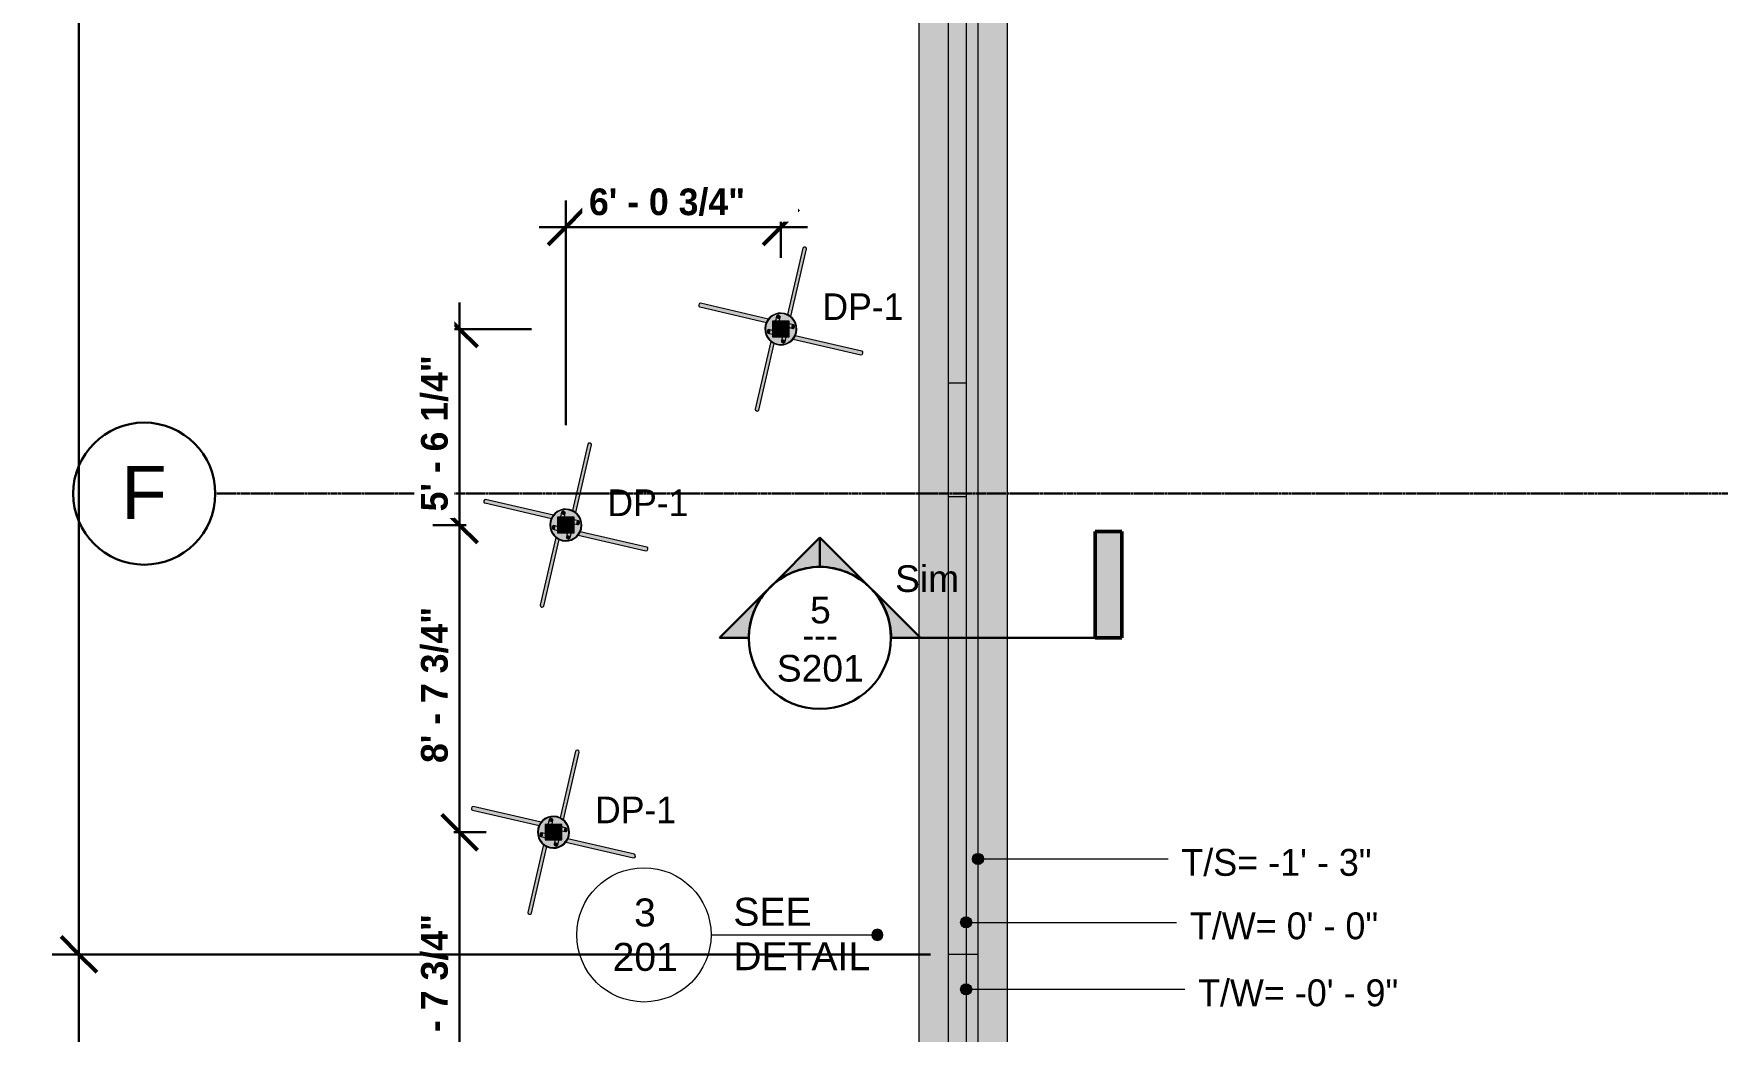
# Model space of a CAD drawing. Header units: inches. Extents: x -4164 to -1564, y 141 to 12367.
# Drawn here: x -4138 to -3570, y 9986 to 10323 of the extents above; entities that cross this region are included whole.
import ezdxf

# ---------------------------------------------------------------- set-up
doc = ezdxf.new("R2010")
doc.units = ezdxf.units.IN
doc.header["$MEASUREMENT"] = 0
doc.linetypes.add('Grid Line 1_2_', pattern=[0.875, 0.5, -0.125, 0.125, -0.125])
for name, color, linetype, lineweight in [('A-ANNO-DIMS', 211, 'Continuous', 9), ('A-ANNO-DIMS-96', 211, 'Continuous', 9), ('A-ANNO-NOTE', 131, 'Continuous', 30), ('A-DETL-GENF', 92, 'Continuous', 9), ('G-ANNO-DIMS', 111, 'Continuous', 9), ('G-ANNO-SYMB', 111, 'Continuous', 30), ('S-FNDN', 32, 'Continuous', 13), ('S-FNDN-IDEN', 2, 'Continuous', 30), ('S-GRID', 1, 'Continuous', 9), ('S-GRID-IDEN', 1, 'Continuous', 30)]:
    doc.layers.add(name, color=color, linetype=linetype, lineweight=lineweight)
doc.styles.add('Arial', font='arial.ttf', dxfattribs={"height": 9.448819})
doc.styles.add('Arial_1', font='arial.ttf', dxfattribs={"height": 18})
doc.styles.add('Arial_3', font='arial.ttf', dxfattribs={"height": 9})
doc.styles.add('Century Gothic', font='', dxfattribs={"height": 9})
doc.styles.add('Century Gothic_1', font='', dxfattribs={"height": 9.070866})
doc.styles.add('Century Gothic_B', font='', dxfattribs={"height": 9})
doc.styles.get('Century Gothic').set_extended_font_data('Century Gothic')
doc.styles.get('Century Gothic_1').set_extended_font_data('Century Gothic')
doc.styles.get('Century Gothic_B').set_extended_font_data('Century Gothic', bold=True)
doc.dimstyles.new('OD__1_4__Tol__', dxfattribs={"dimscale": 12, "dimtxt": 9.397514, "dimasz": 1, "dimexe": 0.75, "dimexo": 0.5, "dimgap": 0.125, "dimtad": 1, "dimrnd": 0.25, "dimzin": 1, "dimdsep": 46, "dimlunit": 4, "dimtxsty": 'Century Gothic_B', "dimblk1": 'OBLIQUE', "dimblk2": 'OBLIQUE', "dimsah": 1, "dimcen": 0.09, "dimdle": 0.75, "dimazin": 0, "dimtfac": 1, "dimtdec": 4, "dimtix": 1, "dimtmove": 0, "dimatfit": 3, "dimfxl": 1, "dimtvp": 1, "dimtfill": 1, "dimfrac": 2, "dimtolj": 1, "dimtzin": 0, "dimlwd": 30, "dimlwe": 30, "dimarcsym": 2})

# ---------------------------------------------------------------- blocks, each defined once
blk = doc.blocks.new('316600 - Special Foundations - Diamond Pier - Generic - 316600 - Special Foundations - Diamond Pier - Generic-V31-FOUNDATION PLAN')
at = {"layer": 'S-FNDN', "lineweight": 9}
h = blk.add_hatch(color=9, dxfattribs=at)
h.paths.add_polyline_path([(0.2, -4.04), (0.34, -3.82), (0.6, -3.7), (0.92, -3.71), (1.09, -2.99), (0.75, -3.05), (0.48, -3.22), (0.34, -3.45), (0.23, -3.92)], flags=0)
h.paths.add_polyline_path([(2.83, 4.55), (8.18, 27.69), (7.84, 27.69), (7.6, 27.58), (7.46, 27.36), (2.28, 4.86), (2.72, 4.61)], flags=0)
h = blk.add_hatch(color=9, dxfattribs=at)
h.paths.add_polyline_path([(1.42, -4.32), (1.63, -3.32), (1.52, -3.12), (1.4, -3.04), (1.09, -2.99), (0.92, -3.71), (1.21, -3.84), (1.39, -4.07), (1.43, -4.19)], flags=0)
h.paths.add_polyline_path([(3.39, 4.19), (8.69, 27.21), (8.58, 27.45), (8.33, 27.64), (8.18, 27.69), (2.83, 4.55), (3.38, 4.2)], flags=0)
h = blk.add_hatch(color=9, dxfattribs=at)
h.paths.add_polyline_path([(3.71, 0.92), (3.84, 1.21), (4.07, 1.39), (4.32, 1.42), (3.3, 1.63), (3.18, 1.59), (3.04, 1.42), (2.99, 1.25), (3.01, 1.08), (3.69, 0.93)], flags=0)
h.paths.add_polyline_path([(-4.57, 2.84), (-4.15, 3.38), (-27.21, 8.69), (-27.45, 8.58), (-27.64, 8.33), (-27.69, 8.18), (-4.71, 2.87)], flags=0)
h = blk.add_hatch(color=9, dxfattribs=at)
h.paths.add_polyline_path([(4.04, 0.2), (3.82, 0.34), (3.7, 0.6), (3.71, 0.92), (2.99, 1.09), (3.06, 0.75), (3.22, 0.48), (3.45, 0.34), (3.95, 0.22)], flags=0)
h.paths.add_polyline_path([(-4.87, 2.26), (-4.65, 2.73), (-4.57, 2.84), (-27.69, 8.18), (-27.69, 7.84), (-27.58, 7.6), (-27.36, 7.46), (-5.08, 2.31)], flags=0)
h = blk.add_hatch(color=9, dxfattribs=at)
h.paths.add_polyline_path([(-8.18, -27.69), (-2.83, -4.55), (-3.39, -4.19), (-8.69, -27.21), (-8.58, -27.45), (-8.33, -27.64)], flags=0)
h.paths.add_polyline_path([(-1.09, 2.99), (-0.92, 3.71), (-1.21, 3.84), (-1.39, 4.07), (-1.42, 4.32), (-1.63, 3.32), (-1.52, 3.12), (-1.4, 3.04), (-1.18, 2.99)], flags=0)
h = blk.add_hatch(color=9, dxfattribs=at)
h.paths.add_polyline_path([(-8.02, -27.71), (-7.72, -27.65), (-7.51, -27.48), (-7.43, -27.21), (-2.28, -4.86), (-2.83, -4.55), (-8.18, -27.69)], flags=0)
h.paths.add_polyline_path([(-1.09, 2.99), (-0.75, 3.05), (-0.48, 3.22), (-0.34, 3.45), (-0.25, 3.92), (-0.46, 3.75), (-0.76, 3.69), (-0.92, 3.71), (-1.07, 3.05)], flags=0)
for points in [[(-0.46, -5.39), (1.21, -5.25), (2.53, -4.78), (3.86, -3.76), (4.76, -2.52), (5.23, -1.21), (5.06, -1.21), (4.47, -2.65), (3.51, -3.82), (2.44, -4.61), (0.92, -5.11), (-0.46, -5.19), (-1.88, -4.86), (-3.27, -4.04), (-4.21, -3.07), (-4.91, -1.76), (-5.2, -0.25), (-5.08, 1.17), (-5.27, 1.21), (-5.38, -0.43), (-5.09, -1.84), (-4.32, -3.24), (-3.18, -4.36), (-1.88, -5.06), (-0.46, -5.39)], [(5.27, -1.22), (5.38, 0.43), (5.09, 1.84), (4.32, 3.24), (3.18, 4.36), (1.88, 5.06), (0.34, 5.38), (-1.21, 5.25), (-2.53, 4.78), (-3.77, 3.87), (-4.76, 2.52), (-5.23, 1.21), (-5.06, 1.21), (-4.47, 2.65), (-3.64, 3.73), (-2.44, 4.61), (-0.92, 5.11), (0.46, 5.19), (1.88, 4.86), (3.27, 4.04), (4.21, 3.07), (4.91, 1.76), (5.2, 0.3), (5.08, -1.17), (5.23, -1.21)], [(1.79, -2.62), (2.77, -2.59), (2.77, 2.62), (-2.77, 2.59), (-2.77, -2.62), (1.78, -2.62)], [(-0.76, 3.69), (-0.46, 3.75), (-0.25, 3.94), (-0.2, 4.04), (-0.25, 4.32), (-0.34, 4.43), (-0.62, 4.61), (-0.95, 4.65), (-1.21, 4.57), (-1.37, 4.43), (-1.42, 4.17), (-1.32, 3.95), (-0.96, 3.73), (-0.77, 3.69)], [(4.16, 0.2), (4.41, 0.31), (4.51, 0.42), (4.66, 0.82), (4.64, 0.97), (4.61, 1.17), (4.43, 1.37), (4.32, 1.42), (4.02, 1.37), (3.92, 1.28), (3.75, 1.01), (3.7, 0.69), (3.81, 0.36), (3.88, 0.3), (4.1, 0.2)], [(-4.19, -1.43), (-3.95, -1.32), (-3.75, -1.03), (-3.69, -0.76), (-3.75, -0.46), (-3.97, -0.23), (-4.04, -0.2), (-4.32, -0.25), (-4.43, -0.34), (-4.61, -0.62), (-4.65, -0.92), (-4.61, -1.17), (-4.38, -1.39), (-4.21, -1.43)], [(0.87, -4.66), (1.21, -4.57), (1.39, -4.38), (1.42, -4.32), (1.38, -4.04), (1.28, -3.92), (0.96, -3.73), (0.76, -3.69), (0.46, -3.75), (0.25, -3.94), (0.2, -4.04), (0.25, -4.32), (0.42, -4.51), (0.84, -4.66)]]:
    blk.add_hatch(color=9, dxfattribs=at).paths.add_polyline_path(points, flags=0)
h = blk.add_hatch(color=9, dxfattribs=at)
h.paths.add_polyline_path([(-0.44, -5.19), (1.07, -5.09), (2.44, -4.61), (3.67, -3.69), (4.58, -2.46), (5.08, -1.17), (2.77, -0.64), (2.77, -2.62), (-2.77, -2.62), (-2.77, 0.64), (-5.08, 1.17), (-5.2, -0.34), (-4.91, -1.76), (-4.19, -3.09), (-3.07, -4.19), (-1.88, -4.86), (-0.46, -5.19)], flags=0)
h.paths.add_polyline_path([(0.87, -4.66), (0.6, -4.6), (0.34, -4.44), (0.23, -4.29), (0.23, -3.92), (0.39, -3.32), (0.6, -3.12), (0.92, -3.01), (1.25, -3), (1.52, -3.12), (1.63, -3.32), (1.58, -3.63), (1.37, -4.43), (1.17, -4.61), (0.89, -4.66)], flags=0)
h.paths.add_polyline_path([(-3.3, -1.63), (-3.63, -1.58), (-4.43, -1.37), (-4.61, -1.17), (-4.65, -0.79), (-4.59, -0.55), (-4.32, -0.25), (-4.29, -0.23), (-3.92, -0.23), (-3.32, -0.39), (-3.12, -0.6), (-3.02, -0.92), (-2.99, -1.25), (-3.09, -1.52), (-3.22, -1.61), (-3.3, -1.63)], flags=0)
h = blk.add_hatch(color=9, dxfattribs=at)
h.paths.add_polyline_path([(5.08, -1.17), (5.2, 0.3), (4.91, 1.76), (4.19, 3.09), (3.07, 4.19), (1.88, 4.86), (0.34, 5.19), (-1.07, 5.09), (-2.48, 4.58), (-3.71, 3.63), (-4.57, 2.48), (-5.08, 1.17), (-2.77, 0.64), (-2.77, 2.62), (2.77, 2.62), (2.77, -0.64), (4.73, -1.09)], flags=0)
h.paths.add_polyline_path([(4.16, 0.2), (3.82, 0.25), (3.32, 0.39), (3.12, 0.6), (3.02, 0.92), (2.99, 1.25), (3.09, 1.52), (3.22, 1.61), (3.3, 1.63), (3.63, 1.58), (4.43, 1.37), (4.61, 1.17), (4.66, 0.82), (4.64, 0.71), (4.43, 0.33), (4.29, 0.23), (4.19, 0.21)], flags=0)
h.paths.add_polyline_path([(-1.09, 2.99), (-1.4, 3.04), (-1.59, 3.21), (-1.62, 3.44), (-1.58, 3.63), (-1.37, 4.43), (-1.17, 4.61), (-0.84, 4.66), (-0.55, 4.59), (-0.25, 4.32), (-0.23, 4.29), (-0.23, 3.92), (-0.39, 3.32), (-0.6, 3.12), (-0.92, 3.01), (-1.08, 2.99)], flags=0)
h = blk.add_hatch(color=9, dxfattribs=at)
h.paths.add_polyline_path([(27.21, -8.69), (27.45, -8.58), (27.64, -8.33), (27.69, -8.18), (4.57, -2.84), (4.15, -3.38), (27.08, -8.68)], flags=0)
h.paths.add_polyline_path([(-3.3, -1.63), (-3.18, -1.59), (-3.04, -1.42), (-2.99, -1.25), (-3.01, -1.08), (-3.71, -0.92), (-3.84, -1.21), (-4.07, -1.39), (-4.32, -1.42), (-3.43, -1.63)], flags=0)
h = blk.add_hatch(color=9, dxfattribs=at)
h.paths.add_polyline_path([(27.69, -8.18), (27.69, -7.84), (27.58, -7.6), (27.36, -7.46), (4.86, -2.28), (4.65, -2.73), (4.57, -2.84), (6.8, -3.35)], flags=0)
h.paths.add_polyline_path([(-2.99, -1.09), (-3.06, -0.75), (-3.22, -0.48), (-3.45, -0.34), (-3.92, -0.25), (-3.75, -0.46), (-3.69, -0.76), (-3.71, -0.92), (-2.99, -1.09)], flags=0)
at = {"layer": 'S-FNDN', "color": 7}
for p, q in [((7.46, 27.36), (2.26, 4.87)), ((3.39, 4.19), (8.68, 27.08)), ((-27.36, 7.46), (-4.87, 2.26)), ((-4.15, 3.38), (-27.08, 8.68)), ((2.77, 2.62), (-2.77, 2.62)), ((-2.77, 2.62), (-2.77, -2.62)), ((-1.42, 4.32), (-1.77, 2.8)), ((-0.47, 2.87), (-0.2, 4.04)), ((2.77, -2.62), (2.77, 2.62)), ((4.32, 1.42), (2.77, 1.78)), ((2.88, 0.47), (4.04, 0.2)), ((-3.39, -4.19), (-8.68, -27.08)), ((-7.46, -27.36), (-2.26, -4.87)), ((-4.32, -1.42), (-2.77, -1.78)), ((-2.88, -0.47), (-4.04, -0.2)), ((-2.77, -2.62), (2.77, -2.62)), ((0.47, -2.87), (0.2, -4.04)), ((1.42, -4.32), (1.77, -2.8)), ((4.15, -3.38), (27.08, -8.68)), ((27.36, -7.46), (4.87, -2.26))]:
    blk.add_line(p, q, dxfattribs=at)
for radius, start, end in [(5.41, 166.9807, 346.9807), (5.41, 346.9807, 166.9807), (5.21, 166.9807, 346.9807), (5.21, 346.9807, 166.9807)]:
    blk.add_arc((0, 0), radius, start, end, dxfattribs=at)
for centre, major_axis, start_param, end_param in [((8.07, 27.22), (-0.609, 0.141), 4.712389, 6.283185), ((8.07, 27.22), (-0.609, 0.141), 3.141593, 4.712389), ((-27.22, 8.07), (0.141, 0.609), 1.570796, 3.141593), ((-27.22, 8.07), (0.141, 0.609), 0, 1.570796), ((-0.81, 4.18), (-0.609, 0.141), 4.712389, 7.853982), ((-0.81, 4.18), (-0.609, 0.141), 1.570796, 4.712389), ((4.18, 0.81), (0.141, 0.609), 1.570796, 4.712389), ((4.18, 0.81), (0.141, 0.609), 4.712389, 7.853982), ((-4.18, -0.81), (0.141, 0.609), 1.570796, 4.712389), ((-4.18, -0.81), (0.141, 0.609), 4.712389, 7.853982), ((0.81, -4.18), (-0.609, 0.141), 4.712389, 7.853982), ((0.81, -4.18), (-0.609, 0.141), 1.570796, 4.712389), ((27.22, -8.07), (0.141, 0.609), 3.141593, 4.712389), ((27.22, -8.07), (0.141, 0.609), 4.712389, 6.283185), ((-8.07, -27.22), (-0.609, 0.141), 0, 1.570796), ((-8.07, -27.22), (-0.609, 0.141), 1.570796, 3.141593)]:
    blk.add_ellipse(centre, major_axis=major_axis, ratio=0.764544, start_param=start_param, end_param=end_param, dxfattribs=at)
blk = doc.blocks.new('DETAIL_1 - DETAIL_1-616863-FOUNDATION PLAN')
at = {"layer": 'A-DETL-GENF'}
blk.add_hatch(color=256, dxfattribs=at).paths.add_polyline_path([(56.18, -1.88), (56.67, -1.82), (57.12, -1.63), (57.51, -1.33), (57.81, -0.94), (58, -0.49), (58.06, 0), (58, 0.49), (57.81, 0.94), (57.51, 1.33), (57.12, 1.63), (56.67, 1.82), (56.18, 1.88), (55.69, 1.82), (55.24, 1.63), (54.85, 1.33), (54.55, 0.94), (54.37, 0.49), (54.3, 0), (54.37, -0.49), (54.55, -0.94), (54.85, -1.33), (55.24, -1.63), (55.69, -1.82)], flags=0)
blk.add_line((0, 0), (54.3, 0), dxfattribs=at)
blk.add_circle((-22.68, 0), 22.68, dxfattribs=at)
for start, end in [(0, 180), (180, 360)]:
    blk.add_arc((56.18, 0), 1.88, start, end, dxfattribs=at)
blk = doc.blocks.new('Grid - Grid Head - Circle-1738874-FOUNDATION PLAN')
at = {"layer": 'S-GRID-IDEN'}
for start, end in [(360, 180), (180, 360)]:
    blk.add_arc((0, 0), 0.25, start, end, dxfattribs=at)
blk = doc.blocks.new('DIMBLOCK8-FOUNDATION PLAN')
at = {"layer": 'A-ANNO-DIMS-96', "lineweight": 50}
for p, q in [((-3994.42, 10052.81), (-4000.42, 10058.81)), ((-3994.42, 10052.81), (-3988.42, 10046.81)), ((-3994.42, 9949.06), (-4000.42, 9955.06)), ((-3994.42, 9949.06), (-3988.42, 9943.06))]:
    blk.add_line(p, q, dxfattribs=at)
at = {"layer": 'A-ANNO-DIMS-96', "lineweight": 30}
for p, q in [((-3996.43, 10052.81), (-3985.42, 10052.81)), ((-3994.42, 10052.81), (-3996.43, 10052.81)), ((-3994.42, 9940.06), (-3994.42, 10052.81)), ((-3992.26, 9949.06), (-4003.42, 9949.06)), ((-3994.42, 9949.06), (-3992.26, 9949.06))]:
    blk.add_line(p, q, dxfattribs=at)
at = {"layer": 'A-ANNO-DIMS-96', "color": 0, "lineweight": 30, "insert": (-4007.45, 9972.45), "char_height": 9, "width": 68.3781, "attachment_point": 1, "rotation": 90, "line_spacing_factor": 0.984502, "style": 'Century Gothic_B', "bg_fill": 3, "box_fill_scale": 1.25, "bg_fill_color": 256, "bg_fill_true_color": 13158600, "bg_fill_transparency": 0}
blk.add_mtext('8\' - 7 3/4"', dxfattribs=at)
blk = doc.blocks.new('_Oblique')
at = {"color": 0, "linetype": 'ByBlock', "lineweight": -2}
blk.add_line((-0.5, -0.5), (0.5, 0.5), dxfattribs=at)
blk = doc.blocks.new('DIMBLOCK9-FOUNDATION PLAN')
at = {"layer": 'A-ANNO-DIMS-96', "lineweight": 50}
for p, q in [((-3994.42, 10156.57), (-4000.42, 10162.57)), ((-3994.42, 10156.57), (-3988.42, 10150.57)), ((-3994.42, 10052.81), (-4000.42, 10058.81)), ((-3994.42, 10052.81), (-3988.42, 10046.81))]:
    blk.add_line(p, q, dxfattribs=at)
at = {"layer": 'A-ANNO-DIMS-96', "lineweight": 30}
for p, q in [((-3992.26, 10156.57), (-4003.42, 10156.57)), ((-3994.42, 10052.81), (-3994.42, 10156.57)), ((-3994.42, 10156.57), (-3992.26, 10156.57)), ((-3996.43, 10052.81), (-3985.42, 10052.81)), ((-3994.42, 10052.81), (-3996.43, 10052.81))]:
    blk.add_line(p, q, dxfattribs=at)
at = {"layer": 'A-ANNO-DIMS-96', "color": 0, "lineweight": 30, "insert": (-4007.45, 10076.2), "char_height": 9, "width": 68.3781, "attachment_point": 1, "rotation": 90, "line_spacing_factor": 0.984502, "style": 'Century Gothic_B', "bg_fill": 3, "box_fill_scale": 1.25, "bg_fill_color": 256, "bg_fill_true_color": 13158600, "bg_fill_transparency": 0}
blk.add_mtext('8\' - 7 3/4"', dxfattribs=at)
blk = doc.blocks.new('DIMBLOCK10-FOUNDATION PLAN')
at = {"layer": 'A-ANNO-DIMS-96', "lineweight": 30}
for p, q in [((-3994.42, 10156.57), (-3994.42, 10231.79)), ((-3970.13, 10222.79), (-4003.42, 10222.79)), ((-3994.42, 10222.79), (-3970.13, 10222.79)), ((-3992.26, 10156.57), (-4003.42, 10156.57)), ((-3994.42, 10156.57), (-3992.26, 10156.57))]:
    blk.add_line(p, q, dxfattribs=at)
at = {"layer": 'A-ANNO-DIMS-96', "lineweight": 50}
for p, q in [((-3994.42, 10222.79), (-4000.42, 10228.79)), ((-3994.42, 10222.79), (-3988.42, 10216.79)), ((-3994.42, 10156.57), (-4000.42, 10162.57)), ((-3994.42, 10156.57), (-3988.42, 10150.57))]:
    blk.add_line(p, q, dxfattribs=at)
at = {"layer": 'A-ANNO-DIMS-96', "color": 0, "lineweight": 30, "insert": (-4007.45, 10161.19), "char_height": 9, "width": 68.3781, "attachment_point": 1, "rotation": 90, "line_spacing_factor": 0.984502, "style": 'Century Gothic_B', "bg_fill": 3, "box_fill_scale": 1.25, "bg_fill_color": 256, "bg_fill_true_color": 13158600, "bg_fill_transparency": 0}
blk.add_mtext('5\' - 6 1/4"', dxfattribs=at)
blk = doc.blocks.new('DIMBLOCK29-FOUNDATION PLAN')
at = {"layer": 'A-ANNO-DIMS-96', "lineweight": 30}
for p, q in [((-3958.55, 10190.28), (-3958.55, 10266.22)), ((-3885.92, 10246.89), (-3885.92, 10266.22)), ((-3967.55, 10257.22), (-3876.92, 10257.22)), ((-3958.55, 10257.22), (-3958.55, 10190.28)), ((-3885.92, 10257.22), (-3885.92, 10246.89))]:
    blk.add_line(p, q, dxfattribs=at)
at = {"layer": 'A-ANNO-DIMS-96', "lineweight": 50}
for p, q in [((-3958.55, 10257.22), (-3952.55, 10263.22)), ((-3885.92, 10257.22), (-3879.92, 10263.22)), ((-3958.55, 10257.22), (-3964.55, 10251.22)), ((-3885.92, 10257.22), (-3891.92, 10251.22))]:
    blk.add_line(p, q, dxfattribs=at)
at = {"layer": 'A-ANNO-DIMS-96', "color": 0, "lineweight": 30, "insert": (-3950.73, 10270.26), "char_height": 9, "width": 68.3781, "attachment_point": 1, "line_spacing_factor": 0.984502, "style": 'Century Gothic_B', "bg_fill": 3, "box_fill_scale": 1.25, "bg_fill_color": 256, "bg_fill_true_color": 13158600, "bg_fill_transparency": 0}
blk.add_mtext('6\' - 0 3/4"', dxfattribs=at)
blk = doc.blocks.new('DIMBLOCK72-FOUNDATION PLAN')
at = {"layer": 'A-ANNO-DIMS-96', "lineweight": 50}
for p, q in [((-4123.02, 11556.19), (-4129.02, 11562.19)), ((-4123.02, 11556.19), (-4117.02, 11550.19)), ((-4123.02, 10011.56), (-4129.02, 10017.56)), ((-4123.02, 10011.56), (-4117.02, 10005.56))]:
    blk.add_line(p, q, dxfattribs=at)
at = {"layer": 'A-ANNO-DIMS-96', "lineweight": 30}
for p, q in [((-3835.32, 11556.19), (-4132.02, 11556.19)), ((-4123.02, 11556.19), (-4123.02, 10011.56)), ((-4123.02, 11556.19), (-3835.32, 11556.19)), ((-3835.32, 10011.56), (-4132.02, 10011.56)), ((-4123.02, 10011.56), (-3835.32, 10011.56))]:
    blk.add_line(p, q, dxfattribs=at)
at = {"layer": 'A-ANNO-DIMS-96', "color": 0, "lineweight": 30, "insert": (-4136.06, 10748.37), "char_height": 9, "width": 85.2041, "attachment_point": 1, "rotation": 90, "line_spacing_factor": 0.984502, "style": 'Century Gothic_B', "bg_fill": 3, "box_fill_scale": 1.25, "bg_fill_color": 256, "bg_fill_true_color": 13158600, "bg_fill_transparency": 0}
blk.add_mtext('128\' - 8 3/4"', dxfattribs=at)
blk = doc.blocks.new('DIMBLOCK73-FOUNDATION PLAN')
at = {"layer": 'A-ANNO-DIMS-96', "lineweight": 50}
for p, q in [((-4123.02, 10011.56), (-4129.02, 10017.56)), ((-4123.02, 10011.56), (-4117.02, 10005.56)), ((-4123.02, 9891.19), (-4129.02, 9897.19)), ((-4123.02, 9891.19), (-4117.02, 9885.19))]:
    blk.add_line(p, q, dxfattribs=at)
at = {"layer": 'A-ANNO-DIMS-96', "lineweight": 30}
for p, q in [((-3835.32, 10011.56), (-4132.02, 10011.56)), ((-4123.02, 10011.56), (-4123.02, 9882.19)), ((-4123.02, 10011.56), (-3835.32, 10011.56)), ((-3915.32, 9891.19), (-4132.02, 9891.19)), ((-4123.02, 9891.19), (-3915.32, 9891.19))]:
    blk.add_line(p, q, dxfattribs=at)
at = {"layer": 'A-ANNO-DIMS-96', "color": 0, "lineweight": 30, "insert": (-4136.06, 9919.38), "char_height": 9, "width": 76.7911, "attachment_point": 1, "rotation": 90, "line_spacing_factor": 0.984502, "style": 'Century Gothic_B', "bg_fill": 3, "box_fill_scale": 1.25, "bg_fill_color": 256, "bg_fill_true_color": 13158600, "bg_fill_transparency": 0}
blk.add_mtext('10\' - 0 1/4"', dxfattribs=at)
blk = doc.blocks.new('Section - 3_32_ x 3_8_-1738294-FOUNDATION PLAN')
at = {"layer": 'G-ANNO-SYMB', "lineweight": 9}
blk.add_hatch(color=256, dxfattribs=at).paths.add_polyline_path([(0, 0.375), (0, 0), (-0.09375, 0), (-0.09375, 0.375)], flags=0)
at = {"layer": 'G-ANNO-SYMB', "lineweight": 50}
for p, q in [((0, 0.375), (-0.09375, 0.375)), ((-0.09375, 0.375), (-0.09375, 0)), ((0, 0), (0, 0.375)), ((-0.09375, 0), (0, 0))]:
    blk.add_line(p, q, dxfattribs=at)
blk = doc.blocks.new('Section - Section Head - Filled-1738293-FOUNDATION PLAN')
at = {"layer": 'G-ANNO-SYMB', "lineweight": 9}
h = blk.add_hatch(color=256, dxfattribs=at)
edge = h.paths.add_edge_path(flags=0)
edge.add_line((-0.4268, 0.1768), (-0.25, 0.3536))
edge.add_line((-0.25, 0.3536), (-0.25, 0.25))
edge.add_arc((-0.25, 0), 0.25, 90, 135)
h = blk.add_hatch(color=256, dxfattribs=at)
edge = h.paths.add_edge_path(flags=0)
edge.add_arc((-0.25, 0), 0.25, 45, 90)
edge.add_line((-0.25, 0.25), (-0.25, 0.3536))
edge.add_line((-0.25, 0.3536), (-0.0732, 0.1768))
h = blk.add_hatch(color=256, dxfattribs=at)
edge = h.paths.add_edge_path(flags=0)
edge.add_arc((-0.25, 0), 0.2503, 137.9216, 180)
edge.add_line((-0.5003, 0), (-0.6036, 0))
edge.add_line((-0.6036, 0), (-0.4358, 0.1678))
h = blk.add_hatch(color=256, dxfattribs=at)
edge = h.paths.add_edge_path(flags=0)
edge.add_line((-0.0642, 0.1678), (0.1036, 0))
edge.add_line((0.1036, 0), (0.0003, 0))
edge.add_arc((-0.25, 0), 0.2503, 0, 42.0784)
at = {"layer": 'G-ANNO-SYMB'}
for p, q in [((-0.25, 0.3536), (-0.4268, 0.1768)), ((-0.25, 0.25), (-0.25, 0.3536)), ((-0.0732, 0.1768), (-0.25, 0.3536)), ((-0.25, 0.3536), (-0.25, 0.25)), ((-0.4358, 0.1678), (-0.6036, 0)), ((0.1036, 0), (-0.0642, 0.1678)), ((-0.6036, 0), (-0.5003, 0)), ((0.0003, 0), (0.1036, 0))]:
    blk.add_line(p, q, dxfattribs=at)
for centre, radius, start, end in [((-0.2503, 0), 0.25, 360, 180), ((-0.25, 0), 0.25, 90, 135), ((-0.25, 0), 0.25, 45, 90), ((-0.25, 0), 0.2503, 137.9216, 180), ((-0.25, 0), 0.2503, 0, 42.0784), ((-0.2503, 0), 0.25, 180, 360)]:
    blk.add_arc(centre, radius, start, end, dxfattribs=at)

msp = doc.modelspace()

# ---------------------------------------------------------------- hatches: boundary and pattern name
at = {"layer": 'G-ANNO-DIMS'}
h = msp.add_hatch(color=256, dxfattribs=at)
edge = h.paths.add_edge_path(flags=0)
edge.add_arc((-3819.32374, 10043.80175), 1.875, 0, 360)
h = msp.add_hatch(color=256, dxfattribs=at)
edge = h.paths.add_edge_path(flags=0)
edge.add_arc((-3823.32374, 10022.36955), 1.875, 0, 360)
h = msp.add_hatch(color=256, dxfattribs=at)
edge = h.paths.add_edge_path(flags=0)
edge.add_arc((-3823.32374, 9999.75366), 1.875, 0, 360)
at = {"layer": 'S-FNDN', "lineweight": 9}
h = msp.add_hatch(dxfattribs=at)
h.set_pattern_fill('FP_6', color=256, style=0, pattern_type=2)
h.set_pattern_definition([(50, (0, 0), (27.5427, -2.40992), [2.88, -31.68]), (355, (0, 0), (-5.327844, 28.884266), [2.304, -25.344]), (100.451, (2.295, -0.2), (22.215316, 26.47393), [2.448, -26.924]), (46.184, (0, 7.68), (40.98187, -6.35642), [4.32, -47.52]), (96.636, (3.415, 7.15), (35.89075, 37.40619), [3.671, -40.386]), (351.184, (0, 7.68), (35.89097, 37.40622), [3.456, -38.016]), (21, (3.84, 5.76), (22.921036, -15.46073), [2.88, -31.68]), (326, (3.84, 5.76), (9.34353, 27.84574), [2.304, -25.344]), (71.451, (5.75, 4.472), (32.26477, 12.38442), [2.448, -26.924]), (37.5, (0, 0), (0.466855, 12.782707), [1.267, -23.77, 1.267, -24.461, -25.44]), (37.5, (0, 0), (0.466855, 12.782707), [-50.765, 1.267, -24.173]), (7.5, (0, 0), (10.10159, 15.14509), [1.267, -13.402, 1.267, -23.194, -9.696]), (7.5, (0, 0), (10.10159, 15.14509), [-39.13, 1.267, -8.429]), (327.5, (-8.563, 0), (20.499161, -0.86578), [1.267, -8.333, 1.267, -28.685, -39.744]), (327.5, (-8.563, 0), (20.499161, -0.86578), [-39.552, 1.267, -38.477]), (317.5, (-12.403, 0), (22.39478, 3.844288), [1.267, -11.213, 1.267, -18.624, -28.224]), (317.5, (-12.403, 0), (22.39478, 3.844288), [-32.371, 1.267, -26.957])])
h.paths.add_polyline_path([(-3829.32374, 9901.1894), (-3829.32374, 11002.1144), (-3839.32374, 11002.1144), (-3839.32374, 9901.1894), (-3829.45592, 9901.1894)], flags=0)
h.paths.add_polyline_path([(-3819.32374, 9911.1894), (-3809.32374, 9911.1894), (-3809.32374, 11432.1894), (-3819.32374, 11432.1894), (-3819.32374, 9937.97906)], flags=0)
h.paths.add_polyline_path([(-3839.32374, 11032.1144), (-3833.32374, 11032.1144), (-3833.32374, 11415.9894), (-3839.32374, 11415.9894), (-3839.32374, 11067.40437)], flags=0)
h.paths.add_polyline_path([(-3818.82374, 11440.1894), (-3809.32374, 11440.1894), (-3809.32374, 11466.9894), (-3818.82374, 11466.9894), (-3818.82374, 11514.9894), (-3809.32374, 11514.9894), (-3809.32374, 11544.1894), (-3819.32374, 11544.1894), (-3819.32374, 11440.1894)], flags=0)
h.paths.add_polyline_path([(-3839.32374, 11445.9894), (-3829.32374, 11445.9894), (-3829.32374, 11556.1894), (-3839.32374, 11556.1894), (-3839.32374, 11544.1894)], flags=0)
at = {"layer": 'S-FNDN'}
for points in [[(-3819.32374, 10011.5599), (-3819.32374, 11544.1894), (-3823.32374, 11544.1894), (-3823.32374, 10011.5599)], [(-3829.32374, 10204.5894), (-3823.32374, 10204.5894), (-3823.32374, 10972.5894), (-3829.32374, 10972.5894), (-3829.32374, 10264.26106)], [(-3825.95295, 10166.1894), (-3823.32374, 10166.1894), (-3823.32374, 10204.5894), (-3829.32374, 10204.5894), (-3829.32374, 10166.1894)], [(-3827.99696, 10011.5599), (-3823.32374, 10011.5599), (-3823.32374, 10166.1894), (-3829.32374, 10166.1894), (-3829.32374, 10011.5599)], [(-3829.32374, 9943.1894), (-3823.32374, 9943.1894), (-3823.32374, 10011.5599), (-3829.32374, 10011.5599)], [(-3829.32374, 9901.1894), (-3819.32374, 9901.1894), (-3819.32374, 10011.5599), (-3823.32374, 10011.5599), (-3823.32374, 9943.1894), (-3829.32374, 9943.1894), (-3829.32374, 9904.74872)]]:
    msp.add_hatch(color=256, dxfattribs=at).paths.add_polyline_path(points, flags=0)

# ---------------------------------------------------------------- linework, layer by layer
at = {"layer": 'G-ANNO-DIMS'}
for p, q in [((-3819.32374, 10043.80175), (-3775.52498, 10043.80175)), ((-3775.52498, 10043.80175), (-3755.13615, 10043.80175)), ((-3823.32374, 10022.36955), (-3770.74739, 10022.36955)), ((-3770.74739, 10022.36955), (-3752.23435, 10022.36955)), ((-3823.32374, 9999.75366), (-3777.64293, 9999.75366)), ((-3777.64293, 9999.75366), (-3749.48691, 9999.75366))]:
    msp.add_line(p, q, dxfattribs=at)
for centre in [(-3819.32374, 10043.80175), (-3823.32374, 10022.36955), (-3823.32374, 9999.75366)]:
    msp.add_circle(centre, 1.875, dxfattribs=at)
at = {"layer": 'S-FNDN'}
for p, q in [((-3823.32374, 11544.1894), (-3823.32374, 10166.1894)), ((-3819.32374, 11432.1894), (-3819.32374, 9901.1894)), ((-3829.32374, 9891.1894), (-3829.32374, 11010.9894)), ((-3829.32374, 10204.5894), (-3823.32374, 10204.5894)), ((-3829.32374, 10166.1894), (-3823.32374, 10166.1894)), ((-3823.32374, 10166.1894), (-3823.32374, 9943.1894)), ((-3819.32374, 10011.5599), (-3829.32374, 10011.5599))]:
    msp.add_line(p, q, dxfattribs=at)
at = {"layer": 'S-FNDN', "color": 253}
for p, q in [((-3809.32374, 9911.1894), (-3809.32374, 11424.1894)), ((-3839.32374, 11002.1144), (-3839.32374, 9910.1894))]:
    msp.add_line(p, q, dxfattribs=at)
at = {"layer": 'S-GRID', "linetype": 'Grid Line 1_2_', "lineweight": 30}
msp.add_line((-1777.2452, 10167.1894), (-4076.95, 10167.1894), dxfattribs=at)

# ---------------------------------------------------------------- block references
at = {"layer": 'A-DETL-GENF'}
msp.add_blockref('DETAIL_1 - DETAIL_1-616863-FOUNDATION PLAN', (-3909.50484, 10018.15003), dxfattribs=at)
at = {"layer": 'G-ANNO-SYMB', "extrusion": (0, 0, -1), "xscale": 95.99999999999994, "yscale": 95.99999999999994, "zscale": 95.99999999999994}
msp.add_blockref('Section - 3_32_ x 3_8_-1738294-FOUNDATION PLAN', (3779.78563, 10118.44306), dxfattribs=at)
at = {"layer": 'S-FNDN', "color": 7}
for p in [(-3885.92374, 10222.7894), (-3958.5533, 10156.57), (-3962.72374, 10052.8144)]:
    msp.add_blockref('316600 - Special Foundations - Diamond Pier - Generic - 316600 - Special Foundations - Diamond Pier - Generic-V31-FOUNDATION PLAN', p, dxfattribs=at)
at = {"layer": 'S-GRID-IDEN', "xscale": 95.99999999999994, "yscale": 95.99999999999994, "zscale": 95.99999999999994, "rotation": 89.99999999999987}
msp.add_blockref('Grid - Grid Head - Circle-1738874-FOUNDATION PLAN', (-4100.95, 10167.1894), dxfattribs=at)

# ---------------------------------------------------------------- texts
at = {"layer": 'A-ANNO-NOTE', "lineweight": 9, "attachment_point": 1, "style": 'Arial'}
for s, insert, char_height, width in [('3', (-3935.49962, 10030.43409), 9.44882, 8.787), ('SEE', (-3901.96337, 10030.67091), 9.448819, 31.815), ('201', (-3942.74962, 10015.43409), 9.448819, 26.361), ('DETAIL', (-3901.96337, 10015.67091), 9.448819, 56.055)]:
    msp.add_mtext(s, dxfattribs=dict(at, insert=insert, char_height=char_height, width=width))
at = {"layer": 'S-FNDN-IDEN', "lineweight": 9, "char_height": 9, "width": 34.239, "attachment_point": 1, "style": 'Century Gothic'}
for insert in [(-3871.89417, 10234.82564), (-3944.52373, 10168.60624), (-3948.69417, 10064.85064)]:
    msp.add_mtext('DP-1', dxfattribs=dict(at, insert=insert))
at = {"layer": 'S-GRID-IDEN', "lineweight": 9, "insert": (-4108.73282, 10176.57022), "char_height": 18, "width": 18.786, "attachment_point": 1, "style": 'Arial_1'}
msp.add_mtext('F', dxfattribs=at)

# ---------------------------------------------------------------- next in the draw order: texts
at = {"layer": 'G-ANNO-DIMS', "char_height": 9.0708661, "attachment_point": 1, "line_spacing_factor": 0.984502, "style": 'Century Gothic_1', "bg_fill": 3, "box_fill_scale": 1.25, "bg_fill_color": 256, "bg_fill_true_color": 13158600, "bg_fill_transparency": 0}
for s, insert, width in [('T/S= -1\' - 3"', (-3750.63615, 10047.16635), 75.2403848), ('T/W= 0\' - 0"', (-3747.73435, 10025.73415), 77.0588835), ('T/W= -0\' - 9"', (-3744.98691, 10003.11826), 81.9460988)]:
    msp.add_mtext(s, dxfattribs=dict(at, insert=insert, width=width))

# ---------------------------------------------------------------- next in the draw order: dimensions: what is measured, and where the dimension line sits
at = {"layer": 'A-ANNO-DIMS', "lineweight": 30}
dim = msp.add_linear_dim(base=(-3994.41874, 10052.8144), p1=(-3986.26177, 9949.05879), p2=(-3990.43221, 10052.8144), angle=90, dimstyle='OD__1_4__Tol__', override={"dimpost": '<>', "dimfxl": 103.839384}, dxfattribs=at)
dim.commit()
dim.dimension.update_dxf_attribs({"geometry": 'DIMBLOCK8-FOUNDATION PLAN', "text_midpoint": (-4001.34872, 10000.93659)})

# ---------------------------------------------------------------- next in the draw order: dimensions: what is measured, and where the dimension line sits
dim = msp.add_linear_dim(base=(-3994.41874, 10156.57), p1=(-3990.43221, 10052.8144), p2=(-3986.26177, 10156.57), angle=90, dimstyle='OD__1_4__Tol__', override={"dimpost": '<>', "dimfxl": 103.839384}, dxfattribs=at)
dim.commit()
dim.dimension.update_dxf_attribs({"geometry": 'DIMBLOCK9-FOUNDATION PLAN', "text_midpoint": (-4001.34872, 10104.6922)})

# ---------------------------------------------------------------- next in the draw order: dimensions: what is measured, and where the dimension line sits
dim = msp.add_linear_dim(base=(-3994.41874, 10222.7894), p1=(-3986.26177, 10156.57), p2=(-3964.13013, 10222.7894), angle=90, dimstyle='OD__1_4__Tol__', override={"dimpost": '<>', "dimfxl": 69.819896}, dxfattribs=at)
dim.commit()
dim.dimension.update_dxf_attribs({"geometry": 'DIMBLOCK10-FOUNDATION PLAN', "text_midpoint": (-4001.34872, 10189.6797)})

# ---------------------------------------------------------------- next in the draw order: dimensions: what is measured, and where the dimension line sits
dim = msp.add_linear_dim(base=(-3885.92374, 10257.22065), p1=(-3958.5533, 10184.27847), p2=(-3885.92374, 10240.89019), dimstyle='OD__1_4__Tol__', override={"dimpost": '<>', "dimfxl": 92.086588}, dxfattribs=at)
dim.commit()
dim.dimension.update_dxf_attribs({"geometry": 'DIMBLOCK29-FOUNDATION PLAN', "text_midpoint": (-3922.23852, 10264.15063)})

# ---------------------------------------------------------------- next in the draw order: dimensions: what is measured, and where the dimension line sits
dim = msp.add_linear_dim(base=(-4123.01961, 10011.5599), p1=(-3829.32374, 11556.1894), p2=(-3829.32374, 10011.5599), angle=90, dimstyle='OD__1_4__Tol__', override={"dimpost": '<>', "dimfxl": 1544.629494}, dxfattribs=at)
dim.commit()
dim.dimension.update_dxf_attribs({"geometry": 'DIMBLOCK72-FOUNDATION PLAN', "text_midpoint": (-4129.94959, 10783.87465)})

# ---------------------------------------------------------------- next in the draw order: linework, layer by layer
at = {"layer": 'G-ANNO-SYMB'}
msp.add_line((-3848.7116, 10118.44306), (-3779.78563, 10118.44306), dxfattribs=at)

# ---------------------------------------------------------------- next in the draw order: block references
at = {"layer": 'G-ANNO-SYMB', "xscale": 95.99999999999994, "yscale": 95.99999999999994, "zscale": 95.99999999999994}
msp.add_blockref('Section - Section Head - Filled-1738293-FOUNDATION PLAN', (-3848.7116, 10118.44306), dxfattribs=at)

# ---------------------------------------------------------------- next in the draw order: texts
at = {"layer": 'G-ANNO-SYMB', "lineweight": 9, "char_height": 9, "attachment_point": 1}
for s, insert, width, style in [('Sim', (-3847.33062, 10142.9834), 26.664, 'Arial_3'), ('5', (-3876.03258, 10132.35169), 8.484, 'Arial_3'), ('---', (-3878.68389, 10123.845), 15.453, 'Century Gothic'), ('S201', (-3887.27667, 10112.71545), 35.754, 'Arial_3')]:
    msp.add_mtext(s, dxfattribs=dict(at, insert=insert, width=width, style=style))

# ---------------------------------------------------------------- next in the draw order: dimensions: what is measured, and where the dimension line sits
at = {"layer": 'A-ANNO-DIMS', "lineweight": 30}
dim = msp.add_linear_dim(base=(-4123.01961, 9891.1894), p1=(-3829.32374, 10011.5599), p2=(-3909.32374, 9891.1894), angle=90, dimstyle='OD__1_4__Tol__', override={"dimpost": '<>', "dimfxl": 144.530476}, dxfattribs=at)
dim.commit()
dim.dimension.update_dxf_attribs({"geometry": 'DIMBLOCK73-FOUNDATION PLAN', "text_midpoint": (-4129.94959, 9951.37465)})

doc.saveas('drawing.dxf')
